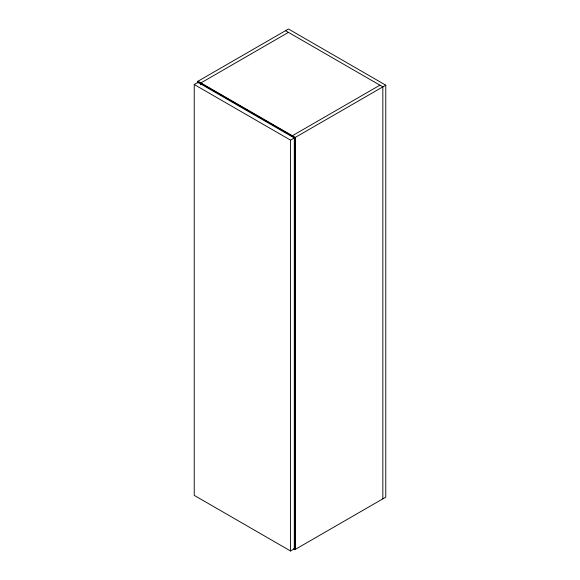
<?xml version="1.0" encoding="UTF-8"?>
<svg xmlns="http://www.w3.org/2000/svg" width="580" height="580" viewBox="0 0 580 580"><rect width="100%" height="100%" fill="white"/><g stroke="black" fill="none" stroke-linecap="round" stroke-linejoin="round"><path stroke-width="0.87" d="M194.235 84.52L197.969 82.367L294.299 137.989L294.299 548.847L290.565 551L194.235 495.385L194.235 84.52L290.565 140.143L294.299 137.989M288.456 32.371L200.557 83.121L200.557 84.803M292.03 135.93L379.929 85.18M385.765 85.18L288.456 29L197.642 81.432L294.945 137.612L385.765 85.18L385.765 497.161L294.945 549.593L293.487 548.752M285.541 30.682L382.843 86.862L382.843 498.851M295.271 549.405L295.271 137.424L197.969 81.243L197.969 83.056M294.945 137.612L294.945 549.593M290.565 140.143L290.565 551"/></g></svg>
